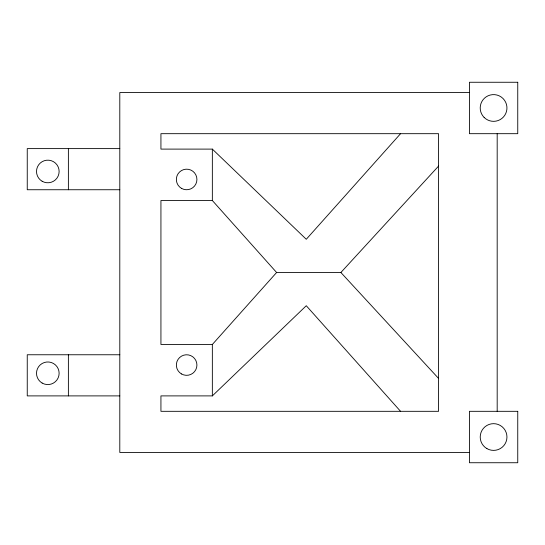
<?xml version="1.0" encoding="UTF-8"?>
<svg xmlns="http://www.w3.org/2000/svg" width="545" height="545" viewBox="0 0 545 545"><rect width="100%" height="100%" fill="white"/><g stroke="black" fill="none" stroke-linecap="round" stroke-linejoin="round"><path stroke-width="0.82" d="M400.561 133.682L306.276 239.275L212.346 149.105L160.932 149.105L160.932 133.682L438.568 133.682L438.568 411.318L160.932 411.318L160.932 395.895L212.346 395.895L212.346 344.481L276.615 272.5L340.884 272.5L438.568 378.414M340.884 272.5L438.568 166.089M212.346 395.895L306.276 305.725L400.561 411.318M469.422 92.548L119.798 92.548L119.798 452.452L469.422 452.452M119.798 148.608L27.25 148.608L27.25 189.742L119.798 189.742M276.615 272.5L212.346 200.519L160.932 200.519L160.932 344.481L212.346 344.481M119.798 354.761L27.25 354.761L27.25 395.895L119.798 395.895M497.183 133.682L497.183 411.318M212.346 149.105L212.346 200.519M68.384 148.608L68.384 189.742M68.384 354.761L68.384 395.895M517.75 82.261L469.422 82.261L469.422 133.682L517.75 133.682L517.75 82.261M517.75 411.318L469.422 411.318L469.422 462.739L517.75 462.739L517.75 411.318M181.499 373.952A10.28 10.28 0 0 0 196.922 365.048A10.28 10.28 0 0 0 181.499 356.144A10.28 10.28 0 0 0 181.499 373.952M181.499 188.366A10.28 10.28 0 0 0 196.922 179.455A10.28 10.28 0 0 0 181.499 170.551A10.28 10.28 0 0 0 181.499 188.366M486.903 448.603A13.366 13.366 0 0 0 506.952 437.029A13.366 13.366 0 0 0 486.903 425.454A13.366 13.366 0 0 0 486.903 448.603M484.13 117.427A13.366 13.366 0 0 0 506.496 111.432A13.366 13.366 0 0 0 490.125 95.062A13.366 13.366 0 0 0 484.13 117.427M42.163 181.267A11.309 11.309 0 0 0 59.126 171.471A11.309 11.309 0 0 0 42.163 161.674A11.309 11.309 0 0 0 42.163 181.267M42.163 383.067A11.309 11.309 0 0 0 59.126 373.27A11.309 11.309 0 0 0 42.163 363.481A11.309 11.309 0 0 0 42.163 383.067"/></g></svg>
